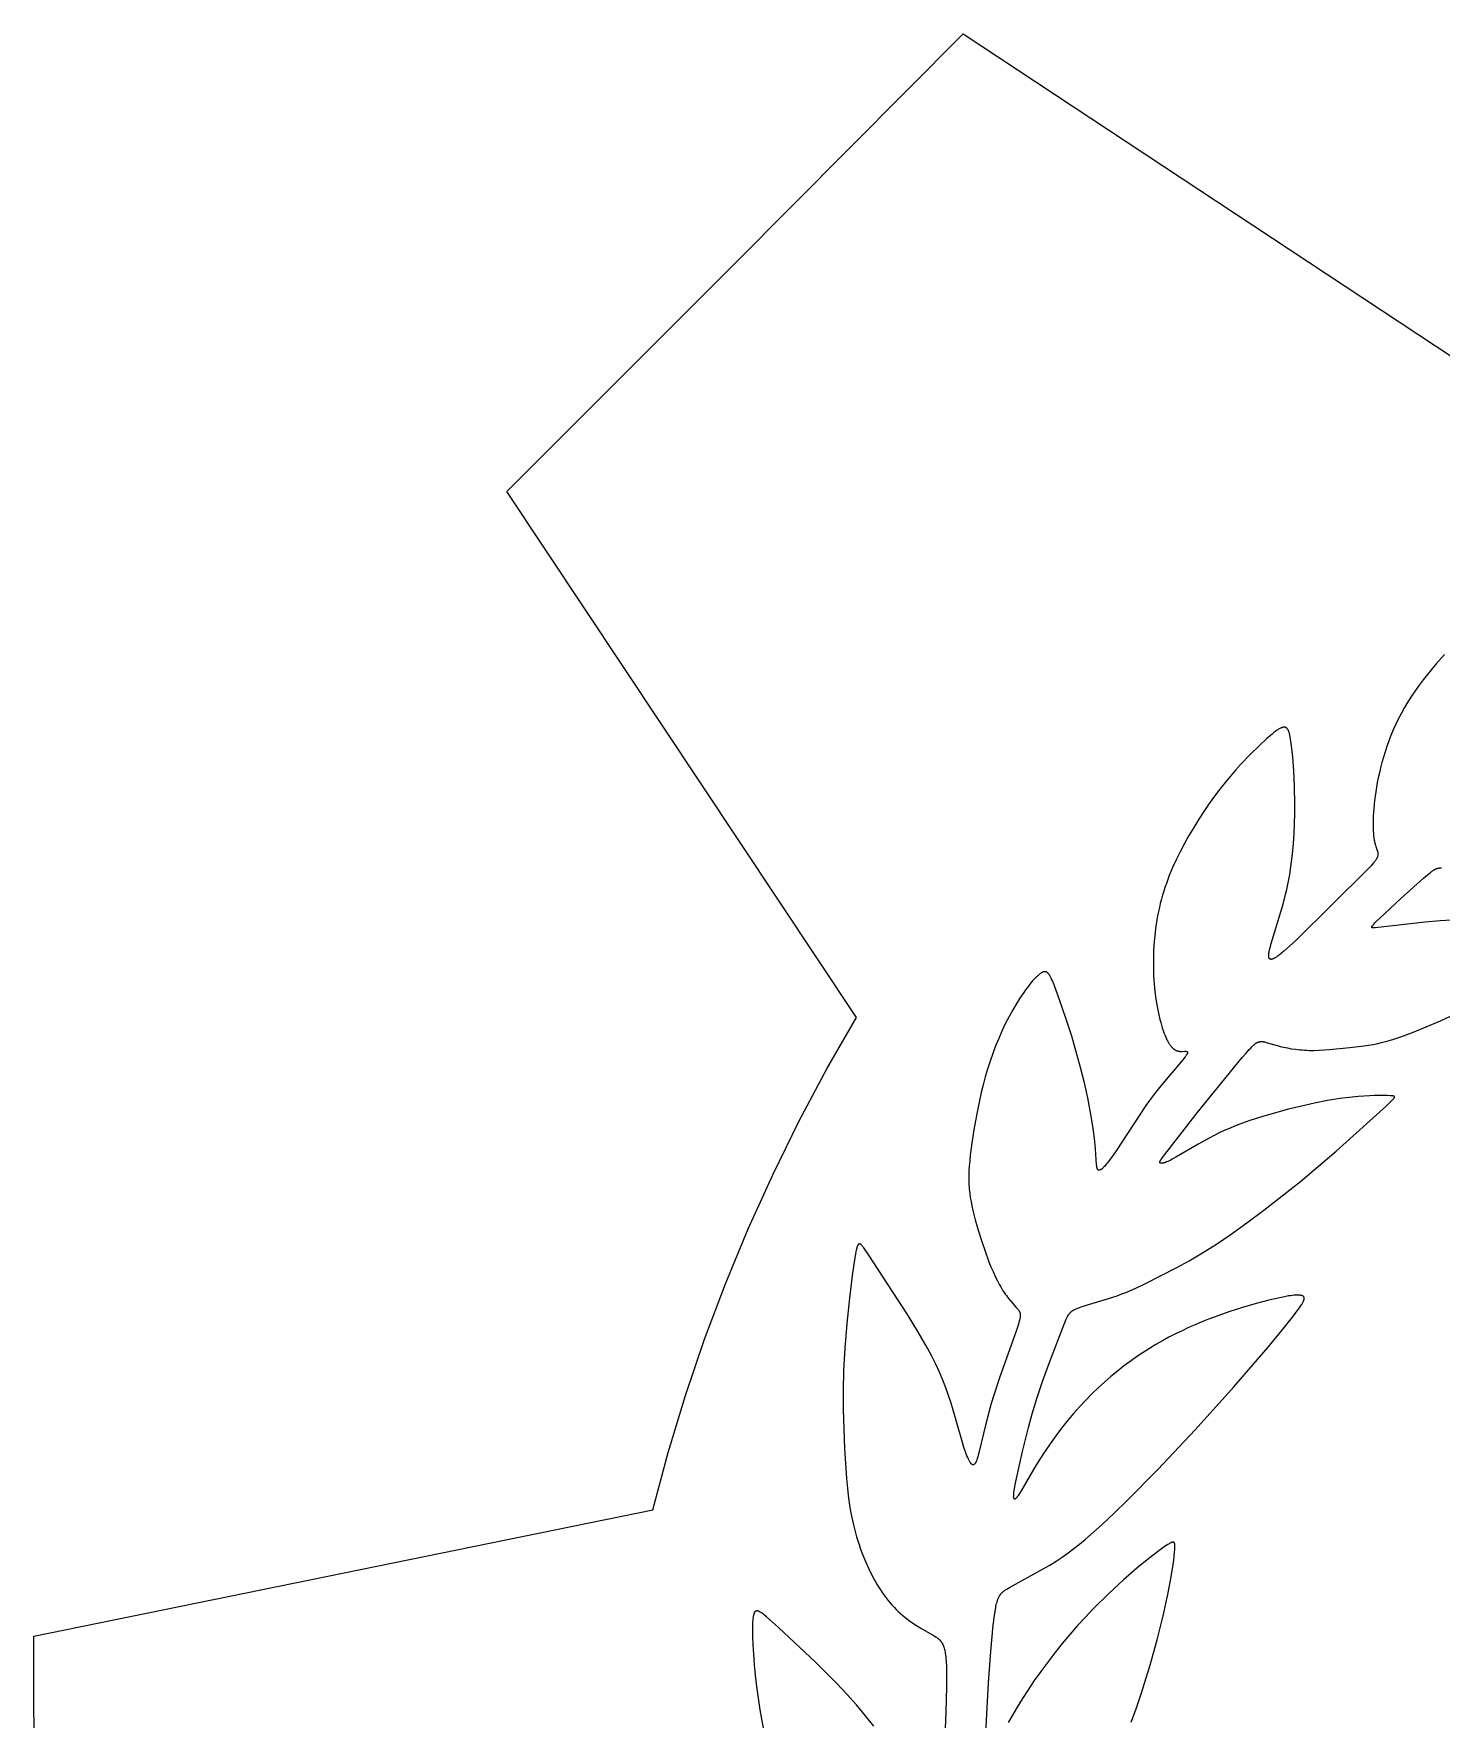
# Model space of a CAD drawing. Extents: x 6637 to 7139, y -93 to 119.
# Drawn here: x 6904.1 to 6973.1, y 13.4 to 96 of the extents above; entities that cross this region are included whole.
import ezdxf

# ---------------------------------------------------------------- set-up
doc = ezdxf.new("R2010")
doc.units = 0
doc.header["$MEASUREMENT"] = 0
doc.layers.add('MAKE2D$VISIBLE$CURVES', color=7, linetype='CONTINUOUS')

msp = doc.modelspace()

# ---------------------------------------------------------------- linework, layer by layer
at = {"layer": 'MAKE2D$VISIBLE$CURVES', "color": 7}
for points in [[(6904.101, 1.617), (6904.06, 17.465), (6934.421, 23.663), (6935.178, 26.477), (6936.025, 29.264), (6936.962, 32.022), (6937.987, 34.749), (6939.1, 37.441), (6940.3, 40.096), (6941.585, 42.71), (6942.954, 45.282), (6944.406, 47.808), (6927.262, 73.6), (6938.469, 84.807), (6949.646, 96.042), (6975.506, 78.95)], [(6973.252, 65.61), (6972.822, 65.124), (6972.611, 64.872), (6972.403, 64.616), (6972.2, 64.355), (6972.002, 64.091), (6971.811, 63.824), (6971.628, 63.553), (6971.453, 63.281), (6971.289, 63.007), (6971.135, 62.733), (6970.991, 62.457), (6970.858, 62.182), (6970.734, 61.908), (6970.62, 61.634), (6970.515, 61.363), (6970.418, 61.094), (6970.33, 60.827), (6970.249, 60.565), (6970.176, 60.306), (6970.11, 60.051), (6970.051, 59.802), (6969.997, 59.559), (6969.95, 59.322), (6969.872, 58.868), (6969.814, 58.446), (6969.773, 58.055), (6969.759, 57.872), (6969.749, 57.698), (6969.742, 57.531), (6969.739, 57.373), (6969.739, 57.222), (6969.742, 57.081), (6969.748, 56.947), (6969.757, 56.822), (6969.769, 56.706), (6969.783, 56.598), (6969.799, 56.499), (6969.808, 56.452), (6969.818, 56.408), (6969.827, 56.366), (6969.838, 56.326), (6969.848, 56.288), (6969.859, 56.252), (6969.88, 56.184), (6969.948, 55.989), (6969.956, 55.965), (6969.963, 55.941), (6969.969, 55.918), (6969.972, 55.907), (6969.974, 55.895), (6969.976, 55.884), (6969.978, 55.873), (6969.979, 55.861), (6969.981, 55.85), (6969.982, 55.839), (6969.982, 55.828), (6969.982, 55.817), (6969.982, 55.806), (6969.982, 55.794), (6969.981, 55.783), (6969.98, 55.772), (6969.978, 55.76), (6969.976, 55.748), (6969.974, 55.737), (6969.971, 55.725), (6969.968, 55.713), (6969.964, 55.701), (6969.96, 55.688), (6969.956, 55.676), (6969.95, 55.663), (6969.945, 55.65), (6969.939, 55.637), (6969.932, 55.623), (6969.925, 55.61), (6969.918, 55.596), (6969.909, 55.582), (6969.901, 55.567), (6969.891, 55.552), (6969.871, 55.521), (6969.848, 55.489), (6969.823, 55.456), (6969.795, 55.42), (6969.766, 55.384), (6969.699, 55.306), (6969.624, 55.223), (6969.447, 55.037), (6965.949, 51.584), (6965.639, 51.294), (6965.367, 51.052), (6965.248, 50.951), (6965.14, 50.866), (6965.09, 50.829), (6965.043, 50.795), (6964.998, 50.765), (6964.956, 50.738), (6964.937, 50.726), (6964.917, 50.715), (6964.899, 50.705), (6964.881, 50.696), (6964.863, 50.688), (6964.847, 50.68), (6964.831, 50.674), (6964.823, 50.671), (6964.815, 50.668), (6964.808, 50.666), (6964.801, 50.664), (6964.794, 50.662), (6964.787, 50.66), (6964.78, 50.658), (6964.773, 50.657), (6964.767, 50.656), (6964.76, 50.655), (6964.754, 50.654), (6964.748, 50.654), (6964.745, 50.654), (6964.742, 50.653), (6964.739, 50.653), (6964.736, 50.653), (6964.733, 50.654), (6964.731, 50.654), (6964.728, 50.654), (6964.725, 50.654), (6964.722, 50.654), (6964.72, 50.655), (6964.717, 50.655), (6964.715, 50.656), (6964.712, 50.656), (6964.71, 50.657), (6964.707, 50.657), (6964.705, 50.658), (6964.702, 50.659), (6964.7, 50.659), (6964.698, 50.66), (6964.696, 50.661), (6964.693, 50.662), (6964.691, 50.663), (6964.689, 50.664), (6964.687, 50.665), (6964.685, 50.667), (6964.683, 50.668), (6964.681, 50.669), (6964.679, 50.67), (6964.677, 50.672), (6964.675, 50.673), (6964.673, 50.675), (6964.671, 50.676), (6964.669, 50.678), (6964.668, 50.68), (6964.666, 50.681), (6964.664, 50.683), (6964.663, 50.685), (6964.661, 50.687), (6964.659, 50.689), (6964.658, 50.691), (6964.656, 50.693), (6964.655, 50.695), (6964.653, 50.697), (6964.652, 50.699), (6964.651, 50.702), (6964.649, 50.704), (6964.648, 50.706), (6964.647, 50.709), (6964.646, 50.711), (6964.644, 50.714), (6964.643, 50.716), (6964.642, 50.719), (6964.641, 50.722), (6964.64, 50.725), (6964.638, 50.73), (6964.636, 50.736), (6964.634, 50.742), (6964.633, 50.749), (6964.631, 50.755), (6964.63, 50.762), (6964.629, 50.769), (6964.628, 50.776), (6964.627, 50.784), (6964.626, 50.791), (6964.626, 50.799), (6964.625, 50.807), (6964.625, 50.816), (6964.624, 50.833), (6964.625, 50.851), (6964.625, 50.87), (6964.627, 50.89), (6964.628, 50.91), (6964.631, 50.932), (6964.633, 50.954), (6964.64, 51.002), (6964.649, 51.053), (6964.66, 51.107), (6964.673, 51.165), (6964.704, 51.29), (6964.742, 51.429), (6965.327, 53.367), (6965.45, 53.839), (6965.506, 54.081), (6965.56, 54.326), (6965.608, 54.573), (6965.652, 54.822), (6965.728, 55.324), (6965.789, 55.828), (6965.835, 56.331), (6965.868, 56.828), (6965.89, 57.318), (6965.901, 57.795), (6965.904, 58.257), (6965.889, 59.123), (6965.852, 59.898), (6965.801, 60.569), (6965.744, 61.121), (6965.714, 61.348), (6965.699, 61.449), (6965.683, 61.542), (6965.666, 61.627), (6965.657, 61.666), (6965.648, 61.704), (6965.639, 61.739), (6965.629, 61.772), (6965.618, 61.804), (6965.613, 61.819), (6965.608, 61.833), (6965.602, 61.847), (6965.596, 61.86), (6965.591, 61.873), (6965.585, 61.886), (6965.579, 61.898), (6965.572, 61.909), (6965.566, 61.92), (6965.559, 61.93), (6965.553, 61.94), (6965.549, 61.945), (6965.546, 61.95), (6965.542, 61.954), (6965.539, 61.959), (6965.535, 61.963), (6965.532, 61.967), (6965.528, 61.971), (6965.525, 61.975), (6965.521, 61.979), (6965.517, 61.983), (6965.513, 61.986), (6965.509, 61.99), (6965.506, 61.993), (6965.502, 61.996), (6965.498, 61.999), (6965.494, 62.002), (6965.489, 62.005), (6965.485, 62.008), (6965.481, 62.011), (6965.477, 62.013), (6965.473, 62.015), (6965.468, 62.018), (6965.464, 62.02), (6965.46, 62.022), (6965.455, 62.024), (6965.451, 62.025), (6965.446, 62.027), (6965.441, 62.028), (6965.437, 62.03), (6965.432, 62.031), (6965.427, 62.032), (6965.422, 62.033), (6965.418, 62.034), (6965.413, 62.035), (6965.408, 62.036), (6965.403, 62.036), (6965.398, 62.037), (6965.392, 62.037), (6965.387, 62.037), (6965.382, 62.037), (6965.377, 62.037), (6965.371, 62.037), (6965.366, 62.037), (6965.36, 62.036), (6965.355, 62.036), (6965.349, 62.035), (6965.343, 62.034), (6965.338, 62.033), (6965.332, 62.032), (6965.326, 62.031), (6965.314, 62.029), (6965.302, 62.026), (6965.289, 62.022), (6965.277, 62.018), (6965.264, 62.014), (6965.251, 62.009), (6965.237, 62.003), (6965.224, 61.998), (6965.21, 61.991), (6965.196, 61.985), (6965.167, 61.97), (6965.137, 61.954), (6965.107, 61.936), (6965.075, 61.916), (6965.042, 61.895), (6965.009, 61.872), (6964.939, 61.822), (6964.866, 61.766), (6964.789, 61.704), (6964.708, 61.636), (6964.537, 61.485), (6964.153, 61.126), (6963.719, 60.7), (6963.244, 60.207), (6962.996, 59.934), (6962.742, 59.643), (6962.483, 59.332), (6962.223, 59.003), (6961.961, 58.654), (6961.7, 58.289), (6961.443, 57.91), (6961.191, 57.522), (6960.947, 57.126), (6960.712, 56.727), (6960.49, 56.327), (6960.281, 55.93), (6960.088, 55.538), (6959.911, 55.15), (6959.75, 54.764), (6959.675, 54.571), (6959.604, 54.378), (6959.537, 54.184), (6959.474, 53.99), (6959.415, 53.795), (6959.359, 53.598), (6959.308, 53.4), (6959.26, 53.201), (6959.215, 52.999), (6959.175, 52.796), (6959.138, 52.59), (6959.105, 52.382), (6959.075, 52.172), (6959.049, 51.962), (6959.008, 51.537), (6958.98, 51.112), (6958.966, 50.688), (6958.966, 50.27), (6958.979, 49.859), (6959.004, 49.459), (6959.042, 49.072), (6959.091, 48.701), (6959.15, 48.348), (6959.216, 48.016), (6959.289, 47.708), (6959.327, 47.563), (6959.366, 47.425), (6959.406, 47.294), (6959.447, 47.17), (6959.488, 47.054), (6959.53, 46.946), (6959.571, 46.846), (6959.613, 46.754), (6959.633, 46.711), (6959.654, 46.67), (6959.675, 46.63), (6959.696, 46.593), (6959.717, 46.557), (6959.738, 46.523), (6959.759, 46.491), (6959.78, 46.46), (6959.801, 46.432), (6959.822, 46.404), (6959.844, 46.379), (6959.865, 46.354), (6959.876, 46.343), (6959.887, 46.332), (6959.898, 46.321), (6959.908, 46.311), (6959.919, 46.3), (6959.93, 46.291), (6959.941, 46.281), (6959.952, 46.272), (6959.963, 46.264), (6959.974, 46.255), (6959.985, 46.247), (6959.996, 46.24), (6960.007, 46.232), (6960.018, 46.225), (6960.029, 46.219), (6960.04, 46.212), (6960.052, 46.206), (6960.063, 46.201), (6960.074, 46.195), (6960.085, 46.19), (6960.097, 46.185), (6960.108, 46.18), (6960.119, 46.176), (6960.131, 46.172), (6960.142, 46.168), (6960.154, 46.165), (6960.165, 46.162), (6960.177, 46.159), (6960.189, 46.156), (6960.2, 46.153), (6960.212, 46.151), (6960.224, 46.149), (6960.236, 46.147), (6960.247, 46.146), (6960.271, 46.143), (6960.295, 46.142), (6960.318, 46.141), (6960.342, 46.14), (6960.365, 46.14), (6960.494, 46.144), (6960.531, 46.145), (6960.548, 46.145), (6960.556, 46.144), (6960.564, 46.144), (6960.572, 46.143), (6960.579, 46.142), (6960.586, 46.141), (6960.589, 46.141), (6960.592, 46.14), (6960.595, 46.14), (6960.598, 46.139), (6960.601, 46.138), (6960.604, 46.137), (6960.607, 46.136), (6960.61, 46.135), (6960.612, 46.134), (6960.614, 46.134), (6960.615, 46.133), (6960.616, 46.133), (6960.617, 46.132), (6960.619, 46.132), (6960.62, 46.131), (6960.621, 46.13), (6960.622, 46.13), (6960.623, 46.129), (6960.624, 46.128), (6960.625, 46.128), (6960.626, 46.127), (6960.627, 46.126), (6960.628, 46.125), (6960.629, 46.125), (6960.63, 46.124), (6960.631, 46.123), (6960.631, 46.122), (6960.632, 46.121), (6960.633, 46.121), (6960.634, 46.12), (6960.635, 46.119), (6960.635, 46.118), (6960.636, 46.117), (6960.637, 46.116), (6960.637, 46.115), (6960.638, 46.114), (6960.638, 46.113), (6960.639, 46.112), (6960.639, 46.111), (6960.64, 46.11), (6960.64, 46.109), (6960.641, 46.107), (6960.641, 46.106), (6960.642, 46.105), (6960.642, 46.104), (6960.642, 46.103), (6960.642, 46.101), (6960.643, 46.1), (6960.643, 46.099), (6960.643, 46.098), (6960.643, 46.096), (6960.643, 46.095), (6960.643, 46.093), (6960.643, 46.092), (6960.643, 46.091), (6960.643, 46.089), (6960.643, 46.088), (6960.643, 46.086), (6960.643, 46.085), (6960.643, 46.083), (6960.643, 46.082), (6960.643, 46.08), (6960.643, 46.078), (6960.642, 46.075), (6960.641, 46.071), (6960.641, 46.068), (6960.64, 46.064), (6960.638, 46.06), (6960.637, 46.057), (6960.636, 46.053), (6960.634, 46.048), (6960.633, 46.044), (6960.631, 46.04), (6960.627, 46.031), (6960.622, 46.021), (6960.617, 46.011), (6960.611, 46.001), (6960.605, 45.99), (6960.598, 45.978), (6960.582, 45.953), (6960.563, 45.926), (6960.542, 45.897), (6960.519, 45.866), (6960.466, 45.798), (6960.405, 45.722), (6959.327, 44.453), (6959.137, 44.213), (6958.953, 43.972), (6958.604, 43.49), (6957.104, 41.222), (6956.865, 40.878), (6956.757, 40.733), (6956.707, 40.668), (6956.658, 40.608), (6956.612, 40.554), (6956.568, 40.504), (6956.526, 40.46), (6956.506, 40.44), (6956.487, 40.421), (6956.468, 40.404), (6956.45, 40.389), (6956.432, 40.374), (6956.424, 40.368), (6956.415, 40.361), (6956.407, 40.356), (6956.399, 40.35), (6956.391, 40.345), (6956.383, 40.34), (6956.376, 40.336), (6956.368, 40.332), (6956.361, 40.328), (6956.357, 40.327), (6956.354, 40.325), (6956.35, 40.323), (6956.347, 40.322), (6956.343, 40.321), (6956.34, 40.32), (6956.336, 40.319), (6956.333, 40.318), (6956.33, 40.317), (6956.326, 40.316), (6956.323, 40.315), (6956.32, 40.314), (6956.317, 40.314), (6956.314, 40.314), (6956.311, 40.313), (6956.308, 40.313), (6956.305, 40.313), (6956.302, 40.313), (6956.299, 40.313), (6956.297, 40.313), (6956.296, 40.313), (6956.295, 40.313), (6956.293, 40.313), (6956.292, 40.314), (6956.29, 40.314), (6956.289, 40.314), (6956.288, 40.314), (6956.286, 40.315), (6956.285, 40.315), (6956.284, 40.315), (6956.282, 40.316), (6956.281, 40.316), (6956.28, 40.316), (6956.278, 40.317), (6956.277, 40.317), (6956.276, 40.318), (6956.275, 40.318), (6956.273, 40.319), (6956.272, 40.319), (6956.271, 40.32), (6956.27, 40.32), (6956.268, 40.321), (6956.267, 40.322), (6956.266, 40.322), (6956.265, 40.323), (6956.264, 40.324), (6956.263, 40.325), (6956.261, 40.325), (6956.26, 40.326), (6956.259, 40.327), (6956.258, 40.328), (6956.257, 40.329), (6956.256, 40.33), (6956.255, 40.331), (6956.254, 40.332), (6956.253, 40.333), (6956.252, 40.334), (6956.25, 40.336), (6956.247, 40.338), (6956.245, 40.34), (6956.244, 40.343), (6956.242, 40.345), (6956.24, 40.348), (6956.238, 40.35), (6956.236, 40.353), (6956.234, 40.356), (6956.233, 40.359), (6956.231, 40.362), (6956.229, 40.366), (6956.228, 40.369), (6956.226, 40.372), (6956.224, 40.376), (6956.223, 40.38), (6956.22, 40.387), (6956.217, 40.395), (6956.214, 40.404), (6956.211, 40.412), (6956.209, 40.422), (6956.207, 40.431), (6956.202, 40.452), (6956.198, 40.474), (6956.194, 40.498), (6956.19, 40.523), (6956.184, 40.578), (6956.129, 41.369), (6956.076, 41.883), (6955.996, 42.482), (6955.889, 43.146), (6955.752, 43.857), (6955.587, 44.6), (6955.397, 45.359), (6955.188, 46.123), (6954.963, 46.88), (6954.731, 47.615), (6954.5, 48.3), (6954.285, 48.906), (6954.096, 49.404), (6954.015, 49.603), (6953.977, 49.69), (6953.958, 49.73), (6953.94, 49.767), (6953.922, 49.803), (6953.904, 49.836), (6953.886, 49.866), (6953.876, 49.881), (6953.867, 49.895), (6953.858, 49.908), (6953.849, 49.921), (6953.84, 49.933), (6953.831, 49.944), (6953.822, 49.955), (6953.812, 49.966), (6953.803, 49.975), (6953.798, 49.98), (6953.794, 49.985), (6953.789, 49.989), (6953.784, 49.993), (6953.779, 49.997), (6953.775, 50.001), (6953.77, 50.005), (6953.765, 50.008), (6953.76, 50.012), (6953.755, 50.015), (6953.75, 50.018), (6953.745, 50.021), (6953.74, 50.024), (6953.735, 50.027), (6953.73, 50.029), (6953.725, 50.031), (6953.72, 50.034), (6953.715, 50.036), (6953.71, 50.038), (6953.705, 50.039), (6953.699, 50.041), (6953.694, 50.042), (6953.689, 50.044), (6953.684, 50.045), (6953.678, 50.046), (6953.673, 50.046), (6953.667, 50.047), (6953.662, 50.048), (6953.656, 50.048), (6953.651, 50.048), (6953.645, 50.048), (6953.639, 50.048), (6953.634, 50.048), (6953.628, 50.047), (6953.622, 50.047), (6953.616, 50.046), (6953.61, 50.045), (6953.604, 50.044), (6953.598, 50.043), (6953.592, 50.041), (6953.586, 50.04), (6953.58, 50.038), (6953.573, 50.036), (6953.567, 50.034), (6953.561, 50.032), (6953.554, 50.029), (6953.548, 50.027), (6953.541, 50.024), (6953.528, 50.018), (6953.515, 50.012), (6953.501, 50.004), (6953.487, 49.996), (6953.473, 49.988), (6953.458, 49.979), (6953.443, 49.969), (6953.428, 49.958), (6953.413, 49.947), (6953.381, 49.923), (6953.348, 49.896), (6953.314, 49.867), (6953.278, 49.835), (6953.242, 49.8), (6953.205, 49.763), (6953.128, 49.683), (6953.047, 49.593), (6952.964, 49.495), (6952.877, 49.389), (6952.789, 49.276), (6952.699, 49.155), (6952.608, 49.028), (6952.423, 48.756), (6952.237, 48.462), (6952.054, 48.151), (6951.877, 47.826), (6951.705, 47.488), (6951.54, 47.138), (6951.383, 46.78), (6951.233, 46.413), (6951.092, 46.039), (6950.96, 45.66), (6950.836, 45.277), (6950.723, 44.892), (6950.619, 44.506), (6950.524, 44.122), (6950.437, 43.741), (6950.286, 43), (6950.162, 42.298), (6950.062, 41.649), (6949.986, 41.055), (6949.959, 40.778), (6949.937, 40.515), (6949.923, 40.265), (6949.916, 40.028), (6949.917, 39.804), (6949.92, 39.696), (6949.924, 39.59), (6949.931, 39.486), (6949.939, 39.383), (6949.949, 39.282), (6949.961, 39.18), (6949.99, 38.978), (6950.026, 38.774), (6950.069, 38.564), (6950.118, 38.346), (6950.236, 37.878), (6950.376, 37.379), (6950.537, 36.861), (6950.714, 36.339), (6950.904, 35.827), (6951.004, 35.58), (6951.106, 35.34), (6951.21, 35.11), (6951.317, 34.892), (6951.371, 34.787), (6951.426, 34.687), (6951.481, 34.59), (6951.536, 34.497), (6951.592, 34.408), (6951.648, 34.324), (6951.704, 34.243), (6951.759, 34.166), (6951.814, 34.094), (6951.868, 34.024), (6951.973, 33.897), (6952.244, 33.589), (6952.313, 33.509), (6952.343, 33.472), (6952.357, 33.454), (6952.369, 33.436), (6952.375, 33.428), (6952.381, 33.419), (6952.386, 33.41), (6952.392, 33.401), (6952.397, 33.392), (6952.401, 33.383), (6952.406, 33.374), (6952.41, 33.365), (6952.414, 33.356), (6952.418, 33.346), (6952.421, 33.337), (6952.424, 33.327), (6952.427, 33.317), (6952.43, 33.307), (6952.432, 33.297), (6952.434, 33.286), (6952.436, 33.275), (6952.438, 33.264), (6952.439, 33.253), (6952.44, 33.241), (6952.441, 33.229), (6952.441, 33.216), (6952.441, 33.204), (6952.441, 33.191), (6952.44, 33.177), (6952.439, 33.163), (6952.438, 33.149), (6952.437, 33.134), (6952.433, 33.103), (6952.428, 33.07), (6952.421, 33.036), (6952.413, 32.998), (6952.404, 32.959), (6952.393, 32.917), (6952.368, 32.825), (6952.337, 32.721), (6952.256, 32.475), (6951.428, 30.139), (6951.143, 29.277), (6951.021, 28.875), (6950.913, 28.498), (6950.736, 27.815), (6950.431, 26.524), (6950.382, 26.338), (6950.358, 26.255), (6950.334, 26.18), (6950.31, 26.112), (6950.299, 26.081), (6950.287, 26.052), (6950.275, 26.025), (6950.263, 26), (6950.257, 25.988), (6950.251, 25.977), (6950.245, 25.966), (6950.239, 25.956), (6950.232, 25.946), (6950.226, 25.937), (6950.22, 25.928), (6950.217, 25.924), (6950.214, 25.92), (6950.211, 25.916), (6950.208, 25.913), (6950.205, 25.909), (6950.202, 25.906), (6950.199, 25.902), (6950.195, 25.899), (6950.192, 25.896), (6950.189, 25.893), (6950.186, 25.891), (6950.183, 25.888), (6950.18, 25.886), (6950.176, 25.883), (6950.173, 25.881), (6950.17, 25.879), (6950.168, 25.878), (6950.167, 25.878), (6950.165, 25.877), (6950.164, 25.876), (6950.162, 25.875), (6950.16, 25.874), (6950.159, 25.874), (6950.157, 25.873), (6950.155, 25.872), (6950.154, 25.872), (6950.152, 25.871), (6950.151, 25.871), (6950.149, 25.87), (6950.147, 25.87), (6950.146, 25.869), (6950.144, 25.869), (6950.142, 25.868), (6950.141, 25.868), (6950.139, 25.868), (6950.137, 25.868), (6950.136, 25.867), (6950.134, 25.867), (6950.132, 25.867), (6950.131, 25.867), (6950.129, 25.867), (6950.127, 25.867), (6950.126, 25.867), (6950.124, 25.867), (6950.122, 25.867), (6950.121, 25.867), (6950.119, 25.867), (6950.117, 25.868), (6950.115, 25.868), (6950.114, 25.868), (6950.112, 25.869), (6950.11, 25.869), (6950.109, 25.869), (6950.107, 25.87), (6950.105, 25.87), (6950.103, 25.871), (6950.102, 25.871), (6950.1, 25.872), (6950.098, 25.873), (6950.097, 25.873), (6950.095, 25.874), (6950.093, 25.875), (6950.091, 25.876), (6950.09, 25.876), (6950.086, 25.878), (6950.082, 25.88), (6950.079, 25.882), (6950.075, 25.884), (6950.072, 25.887), (6950.068, 25.889), (6950.065, 25.892), (6950.061, 25.895), (6950.057, 25.898), (6950.054, 25.901), (6950.05, 25.905), (6950.046, 25.908), (6950.042, 25.912), (6950.039, 25.916), (6950.031, 25.924), (6950.024, 25.932), (6950.016, 25.942), (6950.008, 25.952), (6950.001, 25.962), (6949.993, 25.973), (6949.985, 25.985), (6949.977, 25.997), (6949.961, 26.023), (6949.945, 26.051), (6949.928, 26.082), (6949.912, 26.115), (6949.895, 26.15), (6949.861, 26.226), (6949.826, 26.31), (6949.79, 26.402), (6949.753, 26.502), (6949.678, 26.723), (6949.6, 26.971), (6949.049, 28.892), (6948.928, 29.262), (6948.794, 29.64), (6948.644, 30.023), (6948.477, 30.41), (6948.294, 30.801), (6948.096, 31.195), (6947.884, 31.593), (6947.421, 32.404), (6946.913, 33.236), (6944.976, 36.2), (6944.831, 36.417), (6944.769, 36.505), (6944.741, 36.543), (6944.714, 36.578), (6944.701, 36.594), (6944.689, 36.608), (6944.676, 36.622), (6944.665, 36.635), (6944.653, 36.647), (6944.642, 36.658), (6944.637, 36.663), (6944.631, 36.667), (6944.626, 36.672), (6944.621, 36.676), (6944.616, 36.68), (6944.611, 36.684), (6944.606, 36.687), (6944.601, 36.69), (6944.598, 36.692), (6944.596, 36.693), (6944.593, 36.694), (6944.591, 36.696), (6944.589, 36.697), (6944.586, 36.698), (6944.584, 36.699), (6944.582, 36.7), (6944.579, 36.701), (6944.577, 36.702), (6944.575, 36.702), (6944.573, 36.703), (6944.57, 36.704), (6944.568, 36.704), (6944.566, 36.705), (6944.564, 36.705), (6944.561, 36.706), (6944.559, 36.706), (6944.557, 36.706), (6944.555, 36.706), (6944.553, 36.706), (6944.551, 36.706), (6944.549, 36.706), (6944.546, 36.706), (6944.544, 36.706), (6944.542, 36.705), (6944.54, 36.705), (6944.538, 36.705), (6944.536, 36.704), (6944.534, 36.704), (6944.532, 36.703), (6944.53, 36.702), (6944.528, 36.701), (6944.526, 36.7), (6944.524, 36.699), (6944.522, 36.698), (6944.52, 36.697), (6944.518, 36.696), (6944.516, 36.695), (6944.515, 36.694), (6944.513, 36.692), (6944.511, 36.691), (6944.509, 36.689), (6944.507, 36.687), (6944.505, 36.686), (6944.503, 36.684), (6944.501, 36.682), (6944.5, 36.68), (6944.498, 36.678), (6944.496, 36.676), (6944.494, 36.674), (6944.492, 36.672), (6944.491, 36.669), (6944.489, 36.667), (6944.485, 36.662), (6944.482, 36.657), (6944.478, 36.651), (6944.475, 36.645), (6944.471, 36.639), (6944.468, 36.632), (6944.465, 36.625), (6944.461, 36.618), (6944.458, 36.61), (6944.451, 36.594), (6944.445, 36.577), (6944.438, 36.558), (6944.432, 36.538), (6944.425, 36.517), (6944.419, 36.494), (6944.406, 36.444), (6944.394, 36.389), (6944.381, 36.328), (6944.355, 36.19), (6944.327, 36.027), (6944.201, 35.158), (6944.062, 34.035), (6943.932, 32.798), (6943.83, 31.581), (6943.771, 30.491), (6943.751, 29.507), (6943.76, 28.575), (6943.825, 26.673), (6943.881, 25.684), (6943.919, 25.193), (6943.966, 24.709), (6944.022, 24.237), (6944.089, 23.781), (6944.168, 23.345), (6944.212, 23.134), (6944.259, 22.928), (6944.308, 22.727), (6944.36, 22.529), (6944.415, 22.337), (6944.472, 22.148), (6944.532, 21.963), (6944.593, 21.783), (6944.657, 21.606), (6944.724, 21.433), (6944.862, 21.097), (6945.009, 20.774), (6945.163, 20.464), (6945.242, 20.313), (6945.324, 20.166), (6945.407, 20.022), (6945.492, 19.882), (6945.58, 19.745), (6945.669, 19.611), (6945.76, 19.481), (6945.854, 19.355), (6945.949, 19.232), (6946.047, 19.113), (6946.147, 18.998), (6946.249, 18.887), (6946.353, 18.78), (6946.459, 18.676), (6946.568, 18.577), (6946.679, 18.482), (6946.79, 18.39), (6946.903, 18.303), (6947.016, 18.219), (6947.129, 18.139), (6947.352, 17.99), (6947.569, 17.854), (6948.218, 17.478), (6948.291, 17.434), (6948.326, 17.412), (6948.359, 17.39), (6948.391, 17.367), (6948.407, 17.355), (6948.422, 17.343), (6948.437, 17.331), (6948.451, 17.319), (6948.465, 17.306), (6948.479, 17.293), (6948.493, 17.279), (6948.506, 17.266), (6948.519, 17.252), (6948.532, 17.237), (6948.544, 17.222), (6948.556, 17.206), (6948.568, 17.19), (6948.58, 17.174), (6948.591, 17.157), (6948.602, 17.139), (6948.612, 17.121), (6948.623, 17.102), (6948.633, 17.082), (6948.643, 17.062), (6948.652, 17.041), (6948.661, 17.019), (6948.67, 16.997), (6948.679, 16.973), (6948.687, 16.949), (6948.695, 16.924), (6948.703, 16.899), (6948.711, 16.872), (6948.725, 16.816), (6948.739, 16.756), (6948.751, 16.692), (6948.762, 16.623), (6948.773, 16.55), (6948.782, 16.473), (6948.79, 16.39), (6948.805, 16.209), (6948.815, 16.007), (6948.826, 15.533), (6948.824, 14.986), (6948.795, 13.751), (6948.688, 11.31)], [(6973.861, 52.589), (6973.025, 52.538), (6972.288, 52.472), (6969.844, 52.204), (6969.803, 52.2), (6969.768, 52.198), (6969.751, 52.197), (6969.744, 52.197), (6969.737, 52.197), (6969.73, 52.197), (6969.723, 52.198), (6969.717, 52.198), (6969.714, 52.198), (6969.711, 52.199), (6969.709, 52.199), (6969.706, 52.2), (6969.704, 52.2), (6969.701, 52.201), (6969.699, 52.201), (6969.698, 52.202), (6969.697, 52.202), (6969.695, 52.202), (6969.694, 52.203), (6969.693, 52.203), (6969.692, 52.204), (6969.691, 52.204), (6969.69, 52.205), (6969.69, 52.205), (6969.689, 52.205), (6969.688, 52.206), (6969.687, 52.206), (6969.686, 52.207), (6969.685, 52.207), (6969.685, 52.208), (6969.684, 52.209), (6969.683, 52.209), (6969.682, 52.21), (6969.682, 52.21), (6969.681, 52.211), (6969.681, 52.212), (6969.68, 52.212), (6969.68, 52.213), (6969.679, 52.214), (6969.679, 52.214), (6969.678, 52.215), (6969.678, 52.216), (6969.677, 52.217), (6969.677, 52.218), (6969.677, 52.218), (6969.676, 52.219), (6969.676, 52.22), (6969.676, 52.221), (6969.676, 52.222), (6969.675, 52.223), (6969.675, 52.224), (6969.675, 52.225), (6969.675, 52.226), (6969.675, 52.227), (6969.675, 52.228), (6969.675, 52.229), (6969.675, 52.23), (6969.675, 52.231), (6969.675, 52.232), (6969.675, 52.233), (6969.676, 52.234), (6969.676, 52.235), (6969.676, 52.236), (6969.676, 52.238), (6969.677, 52.239), (6969.677, 52.24), (6969.677, 52.241), (6969.678, 52.243), (6969.678, 52.244), (6969.679, 52.247), (6969.68, 52.25), (6969.682, 52.252), (6969.683, 52.255), (6969.684, 52.258), (6969.686, 52.262), (6969.688, 52.265), (6969.69, 52.268), (6969.694, 52.275), (6969.699, 52.283), (6969.704, 52.291), (6969.71, 52.299), (6969.717, 52.308), (6969.724, 52.317), (6969.741, 52.338), (6969.76, 52.36), (6969.782, 52.384), (6969.833, 52.439), (6969.896, 52.503), (6970.059, 52.662), (6971.106, 53.634), (6972.211, 54.627), (6972.408, 54.798), (6972.492, 54.868), (6972.568, 54.929), (6972.604, 54.956), (6972.638, 54.981), (6972.67, 55.004), (6972.702, 55.024), (6972.732, 55.043), (6972.747, 55.052), (6972.762, 55.06), (6972.777, 55.068), (6972.791, 55.075), (6972.805, 55.082), (6972.819, 55.088), (6972.833, 55.094), (6972.847, 55.1), (6972.861, 55.105), (6972.874, 55.109), (6972.888, 55.114), (6972.902, 55.118), (6972.915, 55.121), (6972.929, 55.124), (6972.943, 55.127), (6972.957, 55.129), (6972.97, 55.131), (6972.984, 55.133), (6972.998, 55.134), (6973.012, 55.135), (6973.027, 55.136), (6973.041, 55.136), (6973.056, 55.136), (6973.071, 55.136), (6973.086, 55.135), (6973.101, 55.134)], [(6950.734, 12.409), (6950.886, 15.178), (6951, 16.712), (6951.118, 18.003), (6951.175, 18.485), (6951.204, 18.685), (6951.234, 18.86), (6951.249, 18.94), (6951.266, 19.013), (6951.282, 19.082), (6951.3, 19.146), (6951.318, 19.206), (6951.328, 19.234), (6951.337, 19.261), (6951.347, 19.287), (6951.357, 19.313), (6951.368, 19.337), (6951.378, 19.361), (6951.389, 19.383), (6951.401, 19.405), (6951.412, 19.426), (6951.424, 19.446), (6951.436, 19.466), (6951.449, 19.485), (6951.461, 19.503), (6951.475, 19.521), (6951.488, 19.538), (6951.502, 19.555), (6951.516, 19.571), (6951.531, 19.586), (6951.546, 19.601), (6951.561, 19.616), (6951.577, 19.631), (6951.593, 19.645), (6951.61, 19.659), (6951.627, 19.672), (6951.645, 19.686), (6951.663, 19.699), (6951.701, 19.725), (6951.74, 19.75), (6951.782, 19.776), (6951.92, 19.855), (6953.571, 20.767), (6953.886, 20.955), (6954.194, 21.149), (6954.493, 21.348), (6954.783, 21.553), (6955.065, 21.764), (6955.343, 21.982), (6955.619, 22.209), (6955.895, 22.445), (6956.458, 22.948), (6957.05, 23.502), (6957.69, 24.123), (6959.185, 25.645), (6961.009, 27.589), (6962.915, 29.7), (6964.592, 31.644), (6965.263, 32.454), (6965.782, 33.102), (6965.976, 33.355), (6966.127, 33.563), (6966.188, 33.651), (6966.24, 33.73), (6966.262, 33.766), (6966.282, 33.8), (6966.299, 33.832), (6966.315, 33.862), (6966.329, 33.89), (6966.335, 33.904), (6966.34, 33.917), (6966.345, 33.929), (6966.35, 33.941), (6966.354, 33.953), (6966.357, 33.964), (6966.36, 33.975), (6966.363, 33.985), (6966.364, 33.99), (6966.365, 33.995), (6966.366, 34), (6966.367, 34.005), (6966.367, 34.009), (6966.368, 34.014), (6966.368, 34.019), (6966.369, 34.023), (6966.369, 34.027), (6966.369, 34.032), (6966.369, 34.036), (6966.369, 34.04), (6966.369, 34.044), (6966.369, 34.048), (6966.368, 34.052), (6966.368, 34.056), (6966.367, 34.059), (6966.366, 34.063), (6966.365, 34.067), (6966.364, 34.07), (6966.363, 34.073), (6966.362, 34.077), (6966.361, 34.08), (6966.36, 34.083), (6966.358, 34.087), (6966.357, 34.09), (6966.355, 34.093), (6966.353, 34.096), (6966.352, 34.099), (6966.35, 34.101), (6966.348, 34.104), (6966.346, 34.107), (6966.344, 34.11), (6966.341, 34.112), (6966.339, 34.115), (6966.336, 34.117), (6966.334, 34.12), (6966.331, 34.122), (6966.329, 34.125), (6966.326, 34.127), (6966.323, 34.129), (6966.32, 34.131), (6966.317, 34.134), (6966.314, 34.136), (6966.31, 34.138), (6966.307, 34.14), (6966.304, 34.142), (6966.3, 34.144), (6966.297, 34.146), (6966.293, 34.148), (6966.289, 34.15), (6966.286, 34.151), (6966.278, 34.155), (6966.269, 34.158), (6966.261, 34.161), (6966.252, 34.164), (6966.243, 34.167), (6966.233, 34.17), (6966.223, 34.172), (6966.213, 34.175), (6966.202, 34.177), (6966.191, 34.179), (6966.18, 34.181), (6966.168, 34.182), (6966.144, 34.185), (6966.118, 34.187), (6966.091, 34.189), (6966.062, 34.19), (6966.032, 34.19), (6966, 34.189), (6965.967, 34.188), (6965.932, 34.186), (6965.858, 34.18), (6965.778, 34.172), (6965.692, 34.161), (6965.599, 34.147), (6965.394, 34.111), (6965.163, 34.064), (6964.625, 33.939), (6964.008, 33.776), (6963.345, 33.583), (6962.666, 33.366), (6961.997, 33.131), (6961.668, 33.006), (6961.341, 32.875), (6961.016, 32.738), (6960.694, 32.595), (6960.372, 32.445), (6960.052, 32.287), (6959.733, 32.122), (6959.414, 31.949), (6959.096, 31.766), (6958.778, 31.574), (6958.461, 31.372), (6958.144, 31.159), (6957.827, 30.935), (6957.51, 30.699), (6957.193, 30.451), (6956.878, 30.192), (6956.564, 29.92), (6956.254, 29.638), (6955.949, 29.345), (6955.649, 29.041), (6955.355, 28.728), (6955.07, 28.406), (6954.793, 28.076), (6954.526, 27.74), (6954.271, 27.403), (6954.028, 27.069), (6953.586, 26.425), (6953.21, 25.837), (6952.907, 25.333), (6952.483, 24.592), (6952.406, 24.464), (6952.371, 24.408), (6952.339, 24.359), (6952.323, 24.336), (6952.308, 24.315), (6952.293, 24.296), (6952.279, 24.278), (6952.265, 24.261), (6952.252, 24.246), (6952.246, 24.239), (6952.239, 24.233), (6952.233, 24.227), (6952.227, 24.221), (6952.221, 24.216), (6952.216, 24.212), (6952.213, 24.209), (6952.21, 24.207), (6952.207, 24.205), (6952.205, 24.203), (6952.202, 24.202), (6952.199, 24.2), (6952.197, 24.198), (6952.194, 24.197), (6952.192, 24.196), (6952.189, 24.194), (6952.187, 24.193), (6952.186, 24.193), (6952.185, 24.192), (6952.183, 24.192), (6952.182, 24.192), (6952.181, 24.191), (6952.18, 24.191), (6952.179, 24.19), (6952.178, 24.19), (6952.176, 24.19), (6952.175, 24.19), (6952.174, 24.189), (6952.173, 24.189), (6952.172, 24.189), (6952.171, 24.189), (6952.17, 24.189), (6952.169, 24.189), (6952.168, 24.189), (6952.167, 24.189), (6952.166, 24.189), (6952.165, 24.189), (6952.164, 24.189), (6952.163, 24.189), (6952.162, 24.189), (6952.161, 24.189), (6952.16, 24.189), (6952.159, 24.19), (6952.158, 24.19), (6952.157, 24.19), (6952.156, 24.19), (6952.155, 24.191), (6952.154, 24.191), (6952.153, 24.192), (6952.152, 24.192), (6952.152, 24.192), (6952.151, 24.193), (6952.15, 24.193), (6952.149, 24.194), (6952.148, 24.195), (6952.147, 24.195), (6952.146, 24.196), (6952.146, 24.197), (6952.145, 24.197), (6952.144, 24.198), (6952.143, 24.199), (6952.143, 24.2), (6952.142, 24.2), (6952.141, 24.201), (6952.14, 24.202), (6952.14, 24.203), (6952.139, 24.204), (6952.138, 24.205), (6952.137, 24.206), (6952.137, 24.207), (6952.136, 24.208), (6952.135, 24.209), (6952.135, 24.21), (6952.134, 24.211), (6952.134, 24.213), (6952.132, 24.215), (6952.131, 24.218), (6952.13, 24.221), (6952.129, 24.223), (6952.128, 24.226), (6952.127, 24.23), (6952.126, 24.233), (6952.125, 24.236), (6952.124, 24.24), (6952.123, 24.243), (6952.122, 24.247), (6952.122, 24.251), (6952.12, 24.259), (6952.119, 24.268), (6952.118, 24.277), (6952.117, 24.287), (6952.117, 24.298), (6952.116, 24.309), (6952.116, 24.332), (6952.117, 24.358), (6952.118, 24.386), (6952.12, 24.416), (6952.123, 24.449), (6952.131, 24.521), (6952.143, 24.603), (6952.157, 24.694), (6952.195, 24.899), (6952.557, 26.528), (6952.837, 27.704), (6953.017, 28.365), (6953.253, 29.128), (6953.553, 30.009), (6953.887, 30.932), (6954.591, 32.772), (6954.638, 32.884), (6954.682, 32.984), (6954.723, 33.071), (6954.744, 33.111), (6954.764, 33.148), (6954.783, 33.183), (6954.803, 33.215), (6954.813, 33.23), (6954.823, 33.245), (6954.833, 33.26), (6954.844, 33.274), (6954.854, 33.287), (6954.864, 33.3), (6954.875, 33.313), (6954.885, 33.325), (6954.896, 33.336), (6954.907, 33.348), (6954.918, 33.359), (6954.929, 33.369), (6954.941, 33.38), (6954.952, 33.39), (6954.964, 33.399), (6954.976, 33.409), (6954.989, 33.418), (6955.001, 33.427), (6955.014, 33.435), (6955.028, 33.444), (6955.041, 33.452), (6955.055, 33.46), (6955.069, 33.468), (6955.084, 33.476), (6955.114, 33.491), (6955.146, 33.506), (6955.18, 33.52), (6955.215, 33.535), (6955.292, 33.564), (6955.47, 33.624), (6956.933, 34.072), (6957.186, 34.158), (6957.428, 34.246), (6957.661, 34.338), (6957.886, 34.434), (6958.108, 34.533), (6958.556, 34.747), (6960.117, 35.542), (6960.727, 35.876), (6961.375, 36.257), (6962.059, 36.689), (6962.784, 37.178), (6963.556, 37.73), (6964.384, 38.349), (6966.178, 39.768), (6967.937, 41.247), (6970.392, 43.478), (6970.668, 43.736), (6970.713, 43.781), (6970.732, 43.801), (6970.749, 43.82), (6970.756, 43.828), (6970.763, 43.837), (6970.769, 43.845), (6970.775, 43.852), (6970.78, 43.86), (6970.782, 43.863), (6970.784, 43.866), (6970.786, 43.87), (6970.788, 43.873), (6970.789, 43.876), (6970.791, 43.879), (6970.792, 43.882), (6970.794, 43.885), (6970.794, 43.887), (6970.795, 43.888), (6970.795, 43.89), (6970.796, 43.891), (6970.796, 43.892), (6970.796, 43.894), (6970.797, 43.895), (6970.797, 43.896), (6970.797, 43.898), (6970.797, 43.899), (6970.798, 43.9), (6970.798, 43.901), (6970.798, 43.903), (6970.798, 43.904), (6970.798, 43.905), (6970.798, 43.906), (6970.798, 43.907), (6970.798, 43.909), (6970.798, 43.91), (6970.798, 43.911), (6970.797, 43.912), (6970.797, 43.913), (6970.797, 43.914), (6970.797, 43.915), (6970.796, 43.916), (6970.796, 43.917), (6970.796, 43.918), (6970.795, 43.919), (6970.795, 43.92), (6970.794, 43.921), (6970.794, 43.922), (6970.793, 43.923), (6970.792, 43.924), (6970.792, 43.925), (6970.791, 43.926), (6970.79, 43.927), (6970.789, 43.928), (6970.789, 43.928), (6970.788, 43.929), (6970.787, 43.93), (6970.786, 43.931), (6970.785, 43.932), (6970.784, 43.933), (6970.783, 43.933), (6970.782, 43.934), (6970.781, 43.935), (6970.78, 43.936), (6970.779, 43.936), (6970.777, 43.937), (6970.776, 43.938), (6970.775, 43.938), (6970.773, 43.939), (6970.771, 43.94), (6970.768, 43.942), (6970.765, 43.943), (6970.762, 43.944), (6970.758, 43.945), (6970.755, 43.946), (6970.751, 43.947), (6970.747, 43.948), (6970.739, 43.95), (6970.731, 43.952), (6970.721, 43.954), (6970.712, 43.955), (6970.69, 43.958), (6970.667, 43.961), (6970.641, 43.963), (6970.582, 43.966), (6970.437, 43.972), (6970.258, 43.975), (6969.819, 43.971), (6969.565, 43.963), (6969.295, 43.949), (6969.011, 43.93), (6968.719, 43.903), (6968.421, 43.869), (6968.119, 43.828), (6967.813, 43.781), (6967.503, 43.727), (6966.874, 43.603), (6966.236, 43.46), (6965.592, 43.302), (6964.955, 43.132), (6964.337, 42.952), (6963.752, 42.765), (6963.475, 42.669), (6963.207, 42.572), (6962.947, 42.471), (6962.693, 42.367), (6962.443, 42.257), (6962.196, 42.142), (6961.948, 42.02), (6961.7, 41.891), (6961.198, 41.611), (6960.07, 40.952), (6959.894, 40.856), (6959.816, 40.815), (6959.743, 40.78), (6959.676, 40.749), (6959.615, 40.723), (6959.559, 40.701), (6959.534, 40.692), (6959.51, 40.683), (6959.487, 40.676), (6959.465, 40.67), (6959.445, 40.665), (6959.426, 40.661), (6959.417, 40.659), (6959.408, 40.657), (6959.4, 40.656), (6959.392, 40.655), (6959.384, 40.654), (6959.377, 40.653), (6959.369, 40.653), (6959.363, 40.653), (6959.356, 40.653), (6959.353, 40.653), (6959.35, 40.653), (6959.347, 40.653), (6959.344, 40.654), (6959.341, 40.654), (6959.338, 40.654), (6959.336, 40.655), (6959.333, 40.655), (6959.33, 40.656), (6959.328, 40.656), (6959.326, 40.657), (6959.323, 40.657), (6959.321, 40.658), (6959.319, 40.659), (6959.317, 40.66), (6959.315, 40.66), (6959.313, 40.661), (6959.311, 40.662), (6959.31, 40.663), (6959.309, 40.663), (6959.308, 40.664), (6959.307, 40.664), (6959.306, 40.665), (6959.305, 40.665), (6959.305, 40.666), (6959.304, 40.667), (6959.303, 40.667), (6959.302, 40.668), (6959.301, 40.668), (6959.301, 40.669), (6959.3, 40.67), (6959.299, 40.67), (6959.299, 40.671), (6959.298, 40.671), (6959.297, 40.672), (6959.297, 40.673), (6959.296, 40.674), (6959.295, 40.674), (6959.295, 40.675), (6959.294, 40.676), (6959.294, 40.676), (6959.293, 40.677), (6959.293, 40.678), (6959.292, 40.679), (6959.292, 40.679), (6959.291, 40.68), (6959.291, 40.681), (6959.29, 40.682), (6959.29, 40.683), (6959.29, 40.684), (6959.289, 40.684), (6959.289, 40.685), (6959.289, 40.686), (6959.288, 40.687), (6959.288, 40.688), (6959.288, 40.689), (6959.287, 40.69), (6959.287, 40.691), (6959.287, 40.692), (6959.287, 40.692), (6959.286, 40.693), (6959.286, 40.694), (6959.286, 40.695), (6959.286, 40.696), (6959.285, 40.698), (6959.285, 40.7), (6959.285, 40.702), (6959.285, 40.704), (6959.285, 40.707), (6959.285, 40.709), (6959.285, 40.711), (6959.285, 40.713), (6959.285, 40.716), (6959.286, 40.718), (6959.286, 40.72), (6959.287, 40.723), (6959.287, 40.725), (6959.288, 40.728), (6959.288, 40.73), (6959.289, 40.733), (6959.289, 40.735), (6959.291, 40.741), (6959.293, 40.746), (6959.295, 40.752), (6959.297, 40.758), (6959.3, 40.764), (6959.303, 40.77), (6959.306, 40.776), (6959.309, 40.783), (6959.316, 40.796), (6959.325, 40.81), (6959.334, 40.825), (6959.344, 40.841), (6959.355, 40.857), (6959.379, 40.893), (6959.407, 40.931), (6961.119, 43.133), (6963.326, 45.834), (6963.516, 46.055), (6963.673, 46.232), (6963.741, 46.305), (6963.803, 46.368), (6963.859, 46.423), (6963.885, 46.448), (6963.91, 46.47), (6963.934, 46.491), (6963.957, 46.509), (6963.979, 46.526), (6964, 46.541), (6964.01, 46.549), (6964.02, 46.555), (6964.03, 46.561), (6964.04, 46.567), (6964.05, 46.573), (6964.059, 46.578), (6964.069, 46.583), (6964.078, 46.588), (6964.087, 46.592), (6964.096, 46.596), (6964.105, 46.599), (6964.114, 46.603), (6964.123, 46.606), (6964.132, 46.609), (6964.141, 46.611), (6964.15, 46.613), (6964.158, 46.615), (6964.167, 46.617), (6964.176, 46.619), (6964.184, 46.62), (6964.193, 46.621), (6964.202, 46.622), (6964.211, 46.623), (6964.22, 46.624), (6964.229, 46.624), (6964.238, 46.624), (6964.256, 46.624), (6964.274, 46.624), (6964.293, 46.623), (6964.312, 46.621), (6964.332, 46.619), (6964.352, 46.616), (6964.372, 46.612), (6964.393, 46.609), (6964.414, 46.604), (6964.458, 46.594), (6964.503, 46.582), (6965.034, 46.425), (6965.188, 46.385), (6965.356, 46.346), (6965.537, 46.308), (6965.731, 46.274), (6965.936, 46.244), (6966.152, 46.22), (6966.263, 46.21), (6966.378, 46.202), (6966.494, 46.196), (6966.612, 46.192), (6966.733, 46.191), (6966.855, 46.192), (6967.105, 46.199), (6967.358, 46.212), (6967.612, 46.231), (6968.606, 46.332), (6969.286, 46.413), (6969.511, 46.447), (6969.739, 46.486), (6969.975, 46.534), (6970.221, 46.593), (6970.482, 46.663), (6970.76, 46.746), (6971.053, 46.843), (6971.36, 46.952), (6971.68, 47.072), (6972.351, 47.342), (6973.053, 47.645), (6974.482, 48.313)], [(6957.883, 13.246), (6958.137, 13.945), (6958.375, 14.64), (6958.801, 16.001), (6959.161, 17.291), (6959.453, 18.47), (6959.677, 19.506), (6959.839, 20.38), (6959.947, 21.082), (6959.982, 21.363), (6960.007, 21.597), (6960.016, 21.696), (6960.022, 21.782), (6960.023, 21.821), (6960.024, 21.857), (6960.024, 21.89), (6960.023, 21.92), (6960.022, 21.935), (6960.021, 21.948), (6960.02, 21.961), (6960.018, 21.973), (6960.016, 21.984), (6960.015, 21.99), (6960.014, 21.995), (6960.013, 22), (6960.012, 22.005), (6960.01, 22.01), (6960.009, 22.014), (6960.007, 22.019), (6960.006, 22.023), (6960.004, 22.027), (6960.003, 22.031), (6960.001, 22.035), (6959.999, 22.039), (6959.998, 22.041), (6959.997, 22.042), (6959.996, 22.044), (6959.995, 22.046), (6959.994, 22.047), (6959.993, 22.049), (6959.992, 22.05), (6959.991, 22.052), (6959.99, 22.053), (6959.989, 22.055), (6959.987, 22.056), (6959.986, 22.057), (6959.985, 22.059), (6959.984, 22.06), (6959.983, 22.061), (6959.981, 22.062), (6959.98, 22.064), (6959.979, 22.065), (6959.977, 22.066), (6959.976, 22.067), (6959.975, 22.068), (6959.973, 22.069), (6959.972, 22.07), (6959.97, 22.07), (6959.969, 22.071), (6959.968, 22.072), (6959.966, 22.073), (6959.965, 22.074), (6959.963, 22.074), (6959.961, 22.075), (6959.96, 22.076), (6959.958, 22.076), (6959.957, 22.077), (6959.955, 22.077), (6959.953, 22.078), (6959.952, 22.078), (6959.95, 22.079), (6959.948, 22.079), (6959.947, 22.079), (6959.945, 22.079), (6959.943, 22.08), (6959.941, 22.08), (6959.939, 22.08), (6959.937, 22.08), (6959.935, 22.08), (6959.934, 22.08), (6959.932, 22.08), (6959.93, 22.08), (6959.928, 22.08), (6959.926, 22.08), (6959.922, 22.08), (6959.917, 22.08), (6959.913, 22.079), (6959.909, 22.078), (6959.904, 22.078), (6959.9, 22.077), (6959.895, 22.076), (6959.89, 22.074), (6959.885, 22.073), (6959.88, 22.072), (6959.875, 22.07), (6959.865, 22.066), (6959.854, 22.062), (6959.843, 22.057), (6959.831, 22.052), (6959.819, 22.046), (6959.793, 22.033), (6959.766, 22.018), (6959.736, 22.001), (6959.672, 21.96), (6959.599, 21.913), (6959.43, 21.796), (6959.23, 21.652), (6958.745, 21.282), (6958.163, 20.807), (6957.502, 20.23), (6956.779, 19.559), (6956.021, 18.805), (6955.636, 18.402), (6955.252, 17.983), (6954.872, 17.551), (6954.499, 17.108), (6954.135, 16.656), (6953.785, 16.198), (6953.448, 15.74), (6953.128, 15.285), (6952.827, 14.839), (6952.546, 14.406), (6952.288, 13.99), (6952.055, 13.596), (6951.849, 13.227)], [(6945.256, 13.054), (6944.856, 13.567), (6944.417, 14.092), (6943.939, 14.626), (6943.434, 15.16), (6942.394, 16.196), (6940.582, 17.886), (6940.002, 18.409), (6939.893, 18.499), (6939.843, 18.539), (6939.796, 18.574), (6939.753, 18.605), (6939.732, 18.619), (6939.712, 18.632), (6939.692, 18.644), (6939.674, 18.655), (6939.655, 18.665), (6939.638, 18.674), (6939.63, 18.678), (6939.621, 18.682), (6939.613, 18.685), (6939.605, 18.689), (6939.597, 18.692), (6939.59, 18.694), (6939.582, 18.697), (6939.575, 18.699), (6939.567, 18.701), (6939.56, 18.703), (6939.553, 18.704), (6939.546, 18.705), (6939.543, 18.706), (6939.54, 18.706), (6939.536, 18.707), (6939.533, 18.707), (6939.53, 18.707), (6939.527, 18.707), (6939.523, 18.707), (6939.52, 18.707), (6939.517, 18.707), (6939.514, 18.707), (6939.511, 18.707), (6939.508, 18.707), (6939.505, 18.706), (6939.502, 18.706), (6939.499, 18.706), (6939.496, 18.705), (6939.493, 18.704), (6939.491, 18.704), (6939.488, 18.703), (6939.485, 18.702), (6939.482, 18.701), (6939.48, 18.7), (6939.477, 18.699), (6939.474, 18.698), (6939.472, 18.697), (6939.469, 18.696), (6939.467, 18.695), (6939.464, 18.694), (6939.462, 18.692), (6939.459, 18.691), (6939.457, 18.689), (6939.454, 18.688), (6939.452, 18.686), (6939.45, 18.684), (6939.447, 18.682), (6939.445, 18.68), (6939.443, 18.679), (6939.44, 18.677), (6939.438, 18.674), (6939.436, 18.672), (6939.434, 18.67), (6939.432, 18.668), (6939.43, 18.665), (6939.427, 18.663), (6939.425, 18.661), (6939.423, 18.658), (6939.421, 18.655), (6939.419, 18.653), (6939.415, 18.647), (6939.412, 18.641), (6939.408, 18.635), (6939.404, 18.629), (6939.401, 18.622), (6939.397, 18.615), (6939.394, 18.608), (6939.391, 18.601), (6939.387, 18.593), (6939.384, 18.585), (6939.381, 18.576), (6939.378, 18.568), (6939.373, 18.55), (6939.367, 18.531), (6939.362, 18.51), (6939.357, 18.489), (6939.353, 18.467), (6939.349, 18.443), (6939.341, 18.392), (6939.333, 18.337), (6939.327, 18.278), (6939.317, 18.146), (6939.31, 17.998), (6939.306, 17.835), (6939.308, 17.465), (6939.323, 17.045), (6939.35, 16.581), (6939.39, 16.079), (6939.442, 15.548), (6939.507, 14.995), (6939.672, 13.848), (6939.874, 12.697)]]:
    msp.add_lwpolyline(points, dxfattribs=at)

doc.saveas('drawing.dxf')
